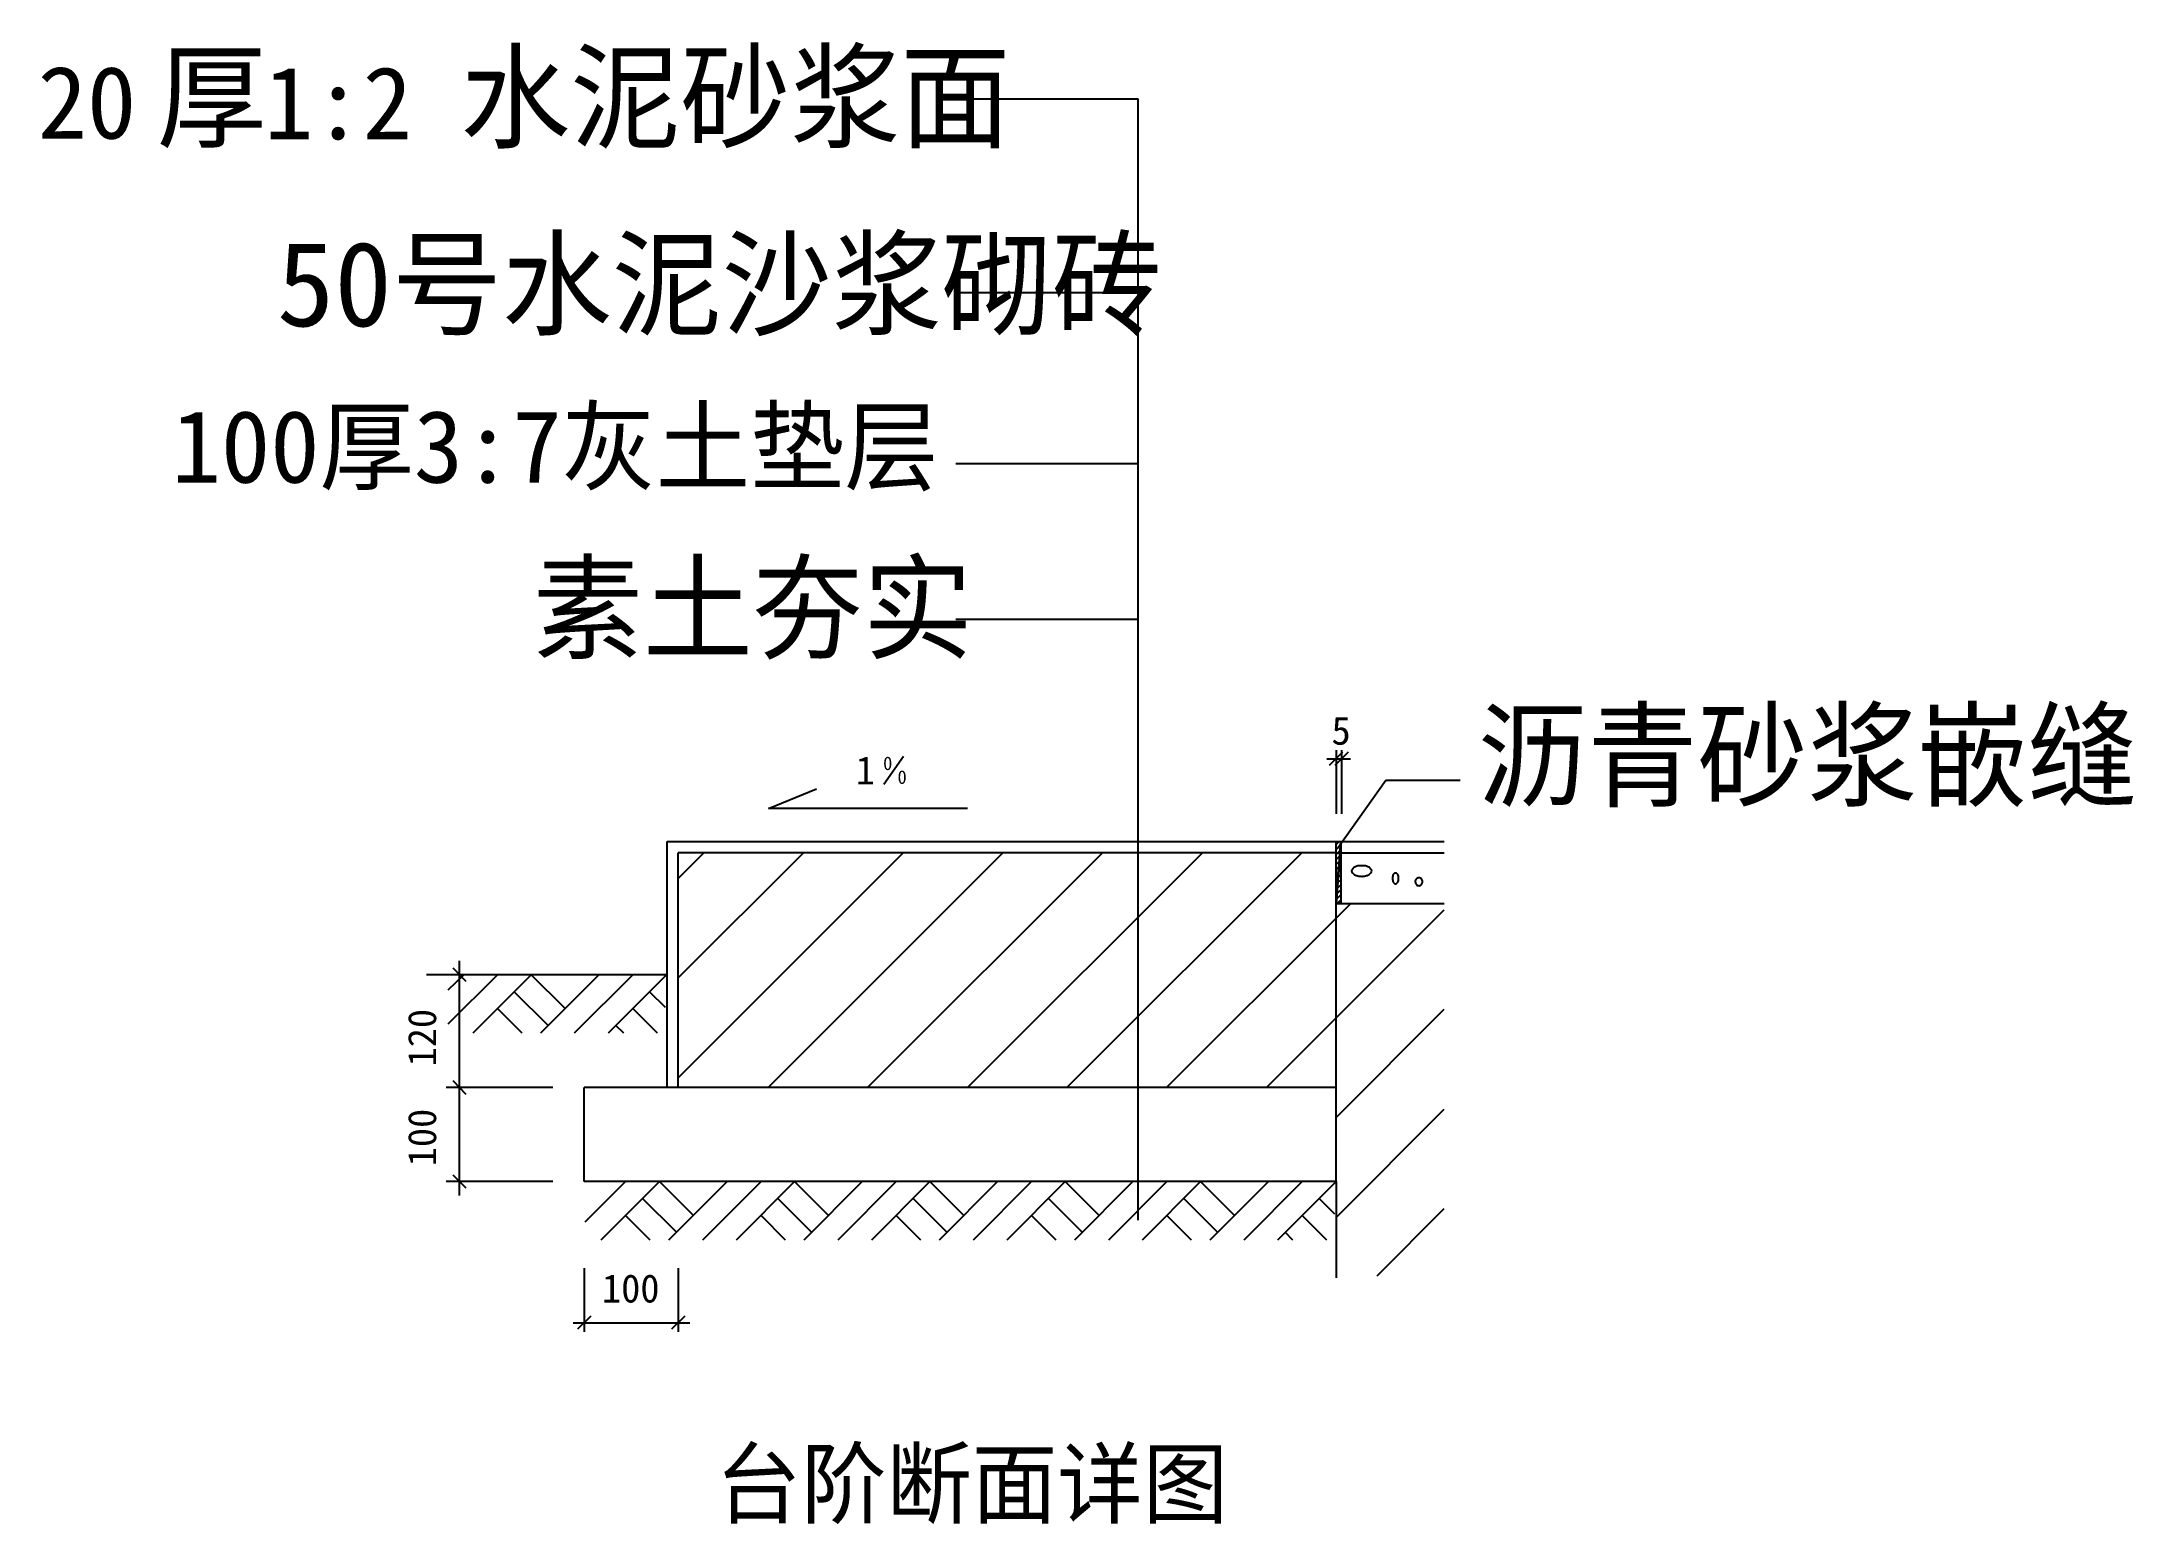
# Model space of a CAD drawing. Header units: metres. Extents: x -9.4 to 64.7, y -32.9 to 19.7.
import ezdxf

# ---------------------------------------------------------------- set-up
doc = ezdxf.new("R2010")
doc.units = ezdxf.units.M
doc.layers.add('ZZ-1', color=7, linetype='Continuous')

msp = doc.modelspace()

# ---------------------------------------------------------------- hatches: boundary and pattern name
h = msp.add_hatch()
h.set_pattern_fill('SOLID')
h.paths.add_polyline_path([(36.46, -8.68), (36.63, -8.68), (36.46, -10.88), (36.46, -10.88), (36.46, -8.68)])
h = msp.add_hatch()
h.set_pattern_fill('SOLID')
h.paths.add_polyline_path([(36.63, -10.88), (36.46, -10.88), (36.63, -8.68), (36.63, -8.68), (36.63, -10.88)])

# ---------------------------------------------------------------- linework, layer by layer
for p, q in [((22.98, 17.65), (29.44, 17.65)), ((29.44, -8.72), (29.44, 17.65)), ((22.98, 10.78), (29.44, 10.78)), ((22.98, 4.72), (29.44, 4.72)), ((22.98, -0.8), (29.44, -0.8)), ((21.12, -5.67), (20.43, -6.66)), ((36.13, -5.75), (36.97, -5.75)), ((36.46, -5.44), (36.46, -7.7)), ((36.66, -5.44), (36.66, -7.7)), ((36.52, -8.91), (38.23, -6.51)), ((38.23, -6.51), (40.86, -6.51)), ((16.33, -7.51), (18.04, -6.82)), ((23.39, -7.51), (16.33, -7.51)), ((12.74, -17.41), (12.74, -8.68)), ((12.74, -8.68), (40.3, -8.68)), ((29.44, -22.11), (29.44, -8.72)), ((13.13, -17.06), (21.11, -9.08)), ((13.13, -13.52), (17.58, -9.08)), ((13.13, -9.99), (14.04, -9.08)), ((16.32, -17.41), (24.65, -9.08)), ((19.85, -17.41), (28.18, -9.08)), ((23.39, -17.41), (31.72, -9.08)), ((26.92, -17.41), (35.25, -9.08)), ((36.46, -11.4), (36.98, -10.88)), ((36.46, -14.94), (40.3, -11.1)), ((30.45, -17.41), (36.46, -11.4)), ((5.38, -21.24), (5.38, -12.91)), ((6.72, -13.41), (4.97, -15.16)), ((5.53, -13.41), (4.97, -13.96)), ((7.92, -13.41), (5.85, -15.48)), ((8.52, -15.21), (7.32, -14.01)), ((9.12, -14.61), (7.92, -13.41)), ((10.32, -13.41), (8.25, -15.48)), ((11.52, -13.41), (9.45, -15.48)), ((12.72, -13.41), (10.65, -15.48)), ((12.68, -14.57), (12.12, -14.01)), ((7.6, -15.48), (6.72, -14.61)), ((12.4, -15.48), (11.52, -14.61)), ((36.46, -18.47), (40.3, -14.63)), ((11.2, -15.48), (10.92, -15.21)), ((33.99, -17.41), (36.46, -14.94)), ((8.69, -17.41), (4.9, -17.41)), ((36.46, -22.01), (40.3, -18.17)), ((8.69, -20.74), (4.9, -20.74)), ((11.27, -20.74), (9.82, -22.18)), ((12.47, -20.74), (10.39, -22.82)), ((13.67, -21.94), (12.47, -20.74)), ((14.87, -20.74), (12.79, -22.82)), ((16.07, -20.74), (13.99, -22.82)), ((17.26, -20.74), (15.19, -22.82)), ((18.46, -21.94), (17.26, -20.74)), ((19.66, -20.74), (17.59, -22.82)), ((20.86, -20.74), (18.79, -22.82)), ((22.06, -20.74), (19.99, -22.82)), ((23.26, -21.94), (22.06, -20.74)), ((24.46, -20.74), (22.39, -22.82)), ((25.66, -20.74), (23.59, -22.82)), ((26.86, -20.74), (24.79, -22.82)), ((28.06, -21.94), (26.86, -20.74)), ((29.26, -20.74), (27.19, -22.82)), ((30.46, -20.74), (28.39, -22.82)), ((31.66, -20.74), (29.59, -22.82)), ((32.86, -21.94), (31.66, -20.74)), ((34.06, -20.74), (31.99, -22.82)), ((35.26, -20.74), (33.19, -22.82)), ((36.46, -20.74), (34.39, -22.82)), ((13.07, -22.54), (11.87, -21.34)), ((17.86, -22.54), (16.67, -21.34)), ((22.66, -22.54), (21.46, -21.34)), ((27.46, -22.54), (26.26, -21.34)), ((32.26, -22.54), (31.06, -21.34)), ((36.42, -21.9), (35.86, -21.34)), ((12.14, -22.82), (11.27, -21.94)), ((16.94, -22.82), (16.07, -21.94)), ((21.74, -22.82), (20.86, -21.94)), ((26.54, -22.82), (25.66, -21.94)), ((31.34, -22.82), (30.46, -21.94)), ((36.13, -22.82), (35.26, -21.94)), ((37.92, -24.08), (40.3, -21.7)), ((34.93, -22.82), (34.66, -22.54)), ((9.8, -23.81), (9.8, -26.07)), ((13.13, -23.81), (13.13, -26.07)), ((9.41, -25.75), (13.54, -25.75))]:
    msp.add_line(p, q)
for points in [[(36.69, -5.52), (36.22, -5.99)], [(36.89, -5.52), (36.42, -5.99)], [(36.46, -9.08), (36.46, -8.68)], [(36.46, -8.68), (36.63, -8.68), (36.46, -10.88), (36.46, -10.88), (36.46, -8.68)], [(36.63, -10.88), (36.46, -10.88), (36.63, -8.68), (36.63, -8.68), (36.63, -10.88)], [(36.63, -9.08), (36.63, -8.68)], [(13.13, -13.41), (13.13, -9.08)], [(36.46, -9.08), (13.13, -9.08)], [(36.46, -17.41), (36.46, -9.08)], [(36.46, -9.08), (40.3, -9.08)], [(36.46, -10.88), (40.3, -10.88)], [(5.62, -13.65), (5.15, -13.18)], [(12.72, -13.41), (4.21, -13.41)], [(13.13, -17.41), (13.13, -13.41)], [(5.62, -17.65), (5.15, -17.17)], [(36.46, -17.41), (9.8, -17.41)], [(9.8, -20.74), (9.8, -17.41)], [(36.46, -20.74), (36.46, -17.41)], [(5.62, -20.98), (5.15, -20.51)], [(36.46, -20.74), (9.8, -20.74)], [(36.46, -20.74), (36.46, -24.15)], [(10.04, -25.51), (9.56, -25.98)], [(13.37, -25.51), (12.9, -25.98)]]:
    msp.add_lwpolyline(points)
for points in [[(37.73, -9.73, 0.17), (37.7, -9.66, 0.11), (37.62, -9.59, 0.07), (37.51, -9.55, 0.05), (37.37, -9.54, 0.05), (37.23, -9.55, 0.07), (37.12, -9.59, 0.11), (37.04, -9.66, 0.17), (37.01, -9.73, 0.17), (37.04, -9.79, 0.11), (37.12, -9.86, 0.07), (37.23, -9.9, 0.05), (37.37, -9.92, 0.05), (37.51, -9.9, 0.07), (37.62, -9.86, 0.11), (37.7, -9.79, 0.17), (37.73, -9.73, 0.17)], [(38.46, -9.99, 0.06), (38.47, -10.07, 0.07), (38.49, -10.12, 0.11), (38.53, -10.17, 0.16), (38.57, -10.18, 0.16), (38.61, -10.17, 0.11), (38.65, -10.12, 0.07), (38.67, -10.07, 0.06), (38.68, -9.99, 0.06), (38.67, -9.91, 0.07), (38.65, -9.85, 0.11), (38.61, -9.81, 0.16), (38.57, -9.8, 0.16), (38.53, -9.81, 0.11), (38.49, -9.85, 0.07), (38.47, -9.91, 0.06), (38.46, -9.99, 0.06)], [(39.27, -10.11, 0.09), (39.28, -10.16, 0.1), (39.31, -10.21, 0.1), (39.35, -10.24, 0.11), (39.4, -10.25, 0.11), (39.45, -10.24, 0.1), (39.49, -10.21, 0.1), (39.52, -10.16, 0.09), (39.53, -10.11, 0.09), (39.52, -10.05, 0.1), (39.49, -10.01, 0.1), (39.45, -9.98, 0.11), (39.4, -9.97, 0.11), (39.35, -9.98, 0.1), (39.31, -10.01, 0.1), (39.28, -10.05, 0.09), (39.27, -10.11, 0.09)]]:
    msp.add_lwpolyline(points, format="xyb")

# ---------------------------------------------------------------- texts
for s, height, p in [('厚', 3, (-5.36, 16.22)), ('水泥砂浆面', 3, (5.41, 16.22)), ('20', 2.57, (-9.58, 16.24)), ('1:2', 2.57, (-1.55, 16.22)), ('100厚3:7灰土垫层', 2.57, (-4.83, 4.04)), ('素土夯实', 3, (7.98, -1.9)), ('沥青砂浆嵌缝', 3, (41.48, -7.13)), ('5', 1, (36.3, -5.25)), ('1', 1, (19.43, -6.66)), ('0', 0.48, (20.4, -6.15)), ('0', 0.48, (20.91, -6.64)), ('100', 1, (10.43, -25.03)), ('台阶断面详图', 2.33, (14.46, -32.62))]:
    msp.add_text(s, height=height).set_placement(p)
for s, p in [('120', (4.55, -16.66)), ('100 ', (4.55, -20.2))]:
    msp.add_text(s, height=1, rotation=90).set_placement(p)
at = {"layer": 'ZZ-1'}
msp.add_text('50号水泥沙浆砌砖', height=3, dxfattribs=at).set_placement((-1.1, 9.59))

doc.saveas('drawing.dxf')
